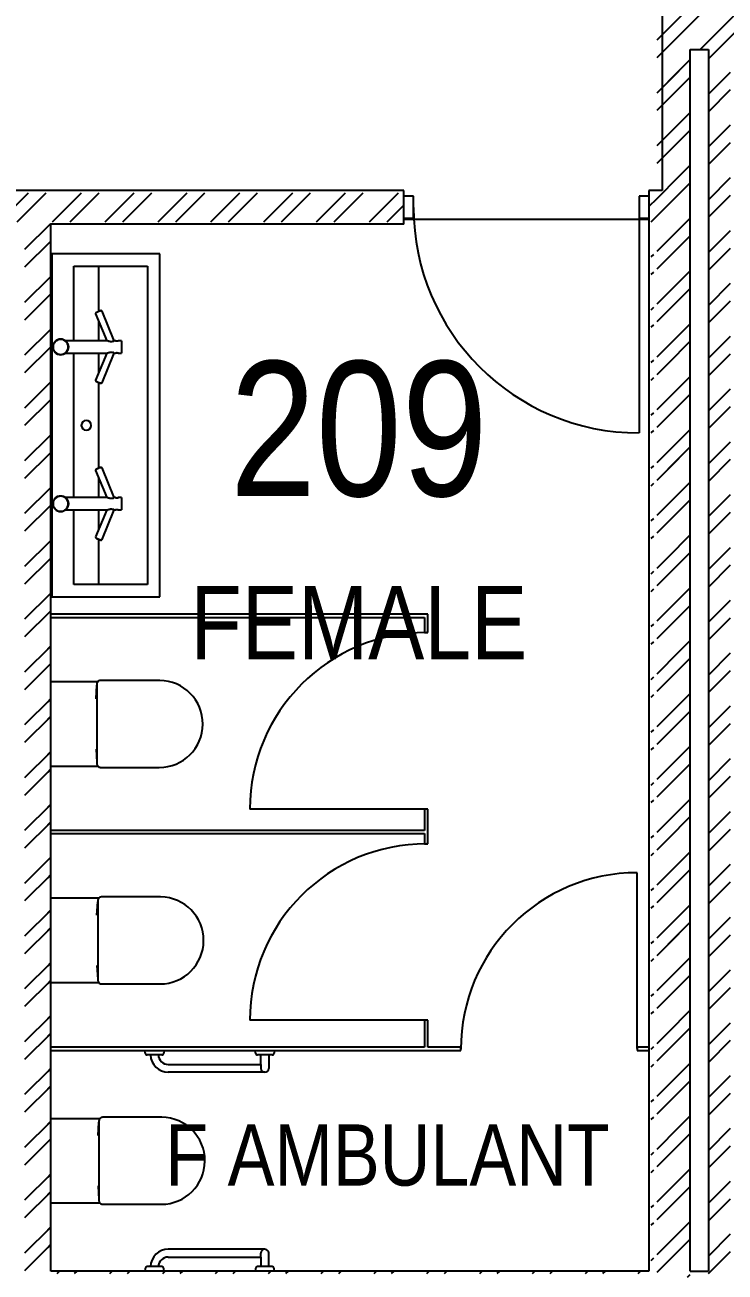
# Model space of a CAD drawing. Extents: x 6433 to 75181, y -2986 to 56414.
# Drawn here: x 33124 to 35980, y 2035 to 7124 of the extents above; entities that cross this region are included whole.
import ezdxf

# ---------------------------------------------------------------- set-up
doc = ezdxf.new("R2010")
doc.units = 0
doc.header["$MEASUREMENT"] = 0
for name, color, linetype in [('A-Door', 160, 'CONTINUOUS'), ('A-Hatch__Brick', 2, 'CONTINUOUS'), ('A-Text__Primary Room', 6, 'CONTINUOUS'), ('A-Wall__Brick', 6, 'CONTINUOUS'), ('A-Wall__Partition', 252, 'CONTINUOUS'), ('H-Fixtures__Sanitary', 2, 'CONTINUOUS'), ('H-Fixtures__Sink', 4, 'CONTINUOUS')]:
    doc.layers.add(name, color=color, linetype=linetype)
doc.styles.add('Arial Narrow', font='ARIALN.TTF', dxfattribs={"height": 750})
pattern_1 = [(45, (8381.06, 65736.02), (-107.76307, 107.76307), []), (45, (8452.9, 65736.02), (-107.76307, 107.76307), [])]

msp = doc.modelspace()

# ---------------------------------------------------------------- hatches: boundary and pattern name
at = {"layer": 'A-Hatch__Brick'}
h = msp.add_hatch(dxfattribs=at)
h.set_pattern_fill('ANSI32', color=256, scale=16, style=0)
h.set_pattern_definition(pattern_1)
h.paths.add_polyline_path([(39562.8, 7039.5), (39562.8, 7223.9), (35702.8, 7223.9), (35702.8, 7023.9), (39562.8, 7023.9)])
h = msp.add_hatch(dxfattribs=at)
h.set_pattern_fill('ANSI32', color=256, scale=16, style=0)
h.set_pattern_definition(pattern_1)
h.paths.add_polyline_path([(35792.8, 2013.9), (35792.8, 7023.9), (35702.8, 7023.9), (35702.8, 1923.9), (35792.8, 1923.9), (35792.8, 2013.2)])
h = msp.add_hatch(dxfattribs=at)
h.set_pattern_fill('ANSI32', color=256, scale=16, style=0)
h.set_pattern_definition(pattern_1)
h.paths.add_polyline_path([(35837.8, 2013.9), (35837.8, 7023.9), (35747.8, 7023.9), (35747.8, 2013.9), (35822.6, 2013.9)])
h = msp.add_hatch(dxfattribs=at)
h.set_pattern_fill('ANSI32', color=256, scale=16, style=0)
h.set_pattern_definition(pattern_1)
h.paths.add_polyline_path([(36002.8, 2013.9), (36002.8, 7023.9), (35912.8, 7023.9), (35912.8, 2013.9)])
h = msp.add_hatch(dxfattribs=at)
h.set_pattern_fill('ANSI32', color=256, scale=16, style=0)
h.set_pattern_definition(pattern_1)
h.paths.add_polyline_path([(36002.8, 3018.5), (36002.8, 7023.9), (35912.8, 7023.9), (35912.8, 1923.9), (36002.8, 1923.9), (36002.8, 2767.2)])
h = msp.add_hatch(dxfattribs=at)
h.set_pattern_fill('ANSI32', color=256, scale=16, style=0)
h.set_pattern_definition(pattern_1)
h.paths.add_polyline_path([(35702.8, 6320.9), (35702.8, 6438.9), (35669.5, 6438.9), (35669.5, 6320.9), (35689.5, 6320.9)])
h.paths.add_polyline_path([(34669.5, 6438.9), (31471.5, 6438.9), (31471.5, 6320.9), (34669.5, 6320.9)])
h.paths.add_polyline_path([(30471.5, 6320.9), (30471.5, 6438.9), (30441.8, 6438.9), (30441.8, 6320.9), (30462.8, 6320.9)])
h = msp.add_hatch(dxfattribs=at)
h.set_pattern_fill('ANSI32', color=256, scale=16, style=0)
h.set_pattern_definition(pattern_1)
h.paths.add_polyline_path([(33229.3, 2028.9), (33229.3, 6320.9), (33124.3, 6320.9), (33124.3, 2028.9), (33217.8, 2028.9)])
h = msp.add_hatch(dxfattribs=at)
h.set_pattern_fill('ANSI32', color=256, scale=16, style=0)
h.set_pattern_definition(pattern_1)
h.paths.add_polyline_path([(35689.5, 2028.9), (35689.5, 6320.9), (35679.5, 6320.9), (35679.5, 2028.9)])
h = msp.add_hatch(dxfattribs=at)
h.set_pattern_fill('ANSI32', color=256, scale=16, style=0)
h.set_pattern_definition(pattern_1)
h.paths.add_polyline_path([(33227.8, 4719), (33217.8, 4719), (33217.8, 2038.9), (33227.8, 2038.9), (33227.8, 4706)])
h = msp.add_hatch(dxfattribs=at)
h.set_pattern_fill('ANSI32', color=256, scale=16, style=0)
h.set_pattern_definition(pattern_1)
h.paths.add_polyline_path([(35679.5, 2038.9), (33217.8, 2038.9), (33217.8, 2028.9), (35679.5, 2028.9)])

# ---------------------------------------------------------------- linework, layer by layer
at = {"layer": 'A-Door'}
for p, q in [((34709.5, 6424.9), (34669.5, 6424.9)), ((34709.5, 6334.9), (34709.5, 6424.9)), ((35669.5, 6424.9), (35629.5, 6424.9)), ((35629.5, 6424.9), (35629.5, 6334.9)), ((35629.5, 6378.9), (35629.5, 5458.9)), ((34669.5, 6334.9), (34709.5, 6334.9)), ((35629.5, 6334.9), (35669.5, 6334.9)), ((34759.8, 3924.2), (34041.7, 3924.2)), ((35622.3, 2946.4), (35622.3, 3664.5)), ((34759.8, 3062.4), (34041.7, 3062.4))]:
    msp.add_line(p, q, dxfattribs=at)
at = {"layer": 'A-Door', "color": 252}
msp.add_line((35669.5, 6329.9), (34669.5, 6329.9), dxfattribs=at)
for centre, radius, start, end in [((35629.5, 6378.9), 920, 180, 270), ((34761.7, 3924.2), 720, 90, 180), ((34761.7, 3062.4), 720, 90, 180), ((35622.3, 2944.5), 720, 90, 180)]:
    msp.add_arc(centre, radius, start, end, dxfattribs=at)
at = {"layer": 'A-Wall__Brick'}
for p, q in [((35723.8, 7223.9), (35723.8, 6448.9)), ((35837.8, 7023.9), (35912.8, 7023.9)), ((35837.8, 2038.9), (35837.8, 7023.9)), ((35912.8, 7023.9), (35912.8, 2038.9)), ((34669.5, 6448.9), (31471.5, 6448.9)), ((34669.5, 6438.9), (34669.5, 6448.9)), ((34669.5, 6310.9), (34669.5, 6438.9)), ((35669.5, 6448.9), (35669.5, 6438.9)), ((35723.8, 6448.9), (35669.5, 6448.9)), ((35669.5, 6438.9), (35669.5, 6320.9)), ((33229.3, 3824.2), (33229.3, 6310.9)), ((34669.5, 6310.9), (33229.3, 6310.9)), ((35669.5, 6320.9), (35669.5, 2951.9)), ((33229.3, 2951.9), (33229.3, 3824.2)), ((33229.3, 2038.9), (33229.3, 2951.9)), ((35669.5, 2951.9), (35669.5, 2038.9)), ((35669.5, 2038.9), (33229.3, 2038.9)), ((35837.8, 2038.9), (35912.8, 2038.9))]:
    msp.add_line(p, q, dxfattribs=at)
at = {"layer": 'A-Wall__Partition'}
for p, q in [((34767.3, 4719), (33229.3, 4719)), ((33229.3, 4706), (34754.3, 4706)), ((34754.3, 4706), (34754.3, 4644.2)), ((34767.3, 4644.2), (34767.3, 4719)), ((34754.3, 4644.2), (34767.3, 4644.2)), ((34767.3, 3924.2), (34754.3, 3924.2)), ((34754.3, 3924.2), (34754.3, 3837.2)), ((34767.3, 3782.4), (34767.3, 3924.2)), ((34754.3, 3837.2), (33229.3, 3837.2)), ((33229.3, 3824.2), (34754.3, 3824.2)), ((34754.3, 3824.2), (34754.3, 3782.4)), ((34754.3, 3782.4), (34767.3, 3782.4)), ((34767.3, 3062.4), (34754.3, 3062.4)), ((34754.3, 3062.4), (34754.3, 2951.9)), ((34767.3, 2951.9), (34767.3, 3062.4)), ((34754.3, 2951.9), (33229.3, 2951.9)), ((34902.3, 2951.9), (34767.3, 2951.9)), ((34902.3, 2938.9), (34902.3, 2951.9)), ((35669.5, 2951.9), (35622.3, 2951.9)), ((35622.3, 2951.9), (35622.3, 2938.9)), ((33229.3, 2938.9), (34902.3, 2938.9)), ((35622.3, 2938.9), (35669.5, 2938.9))]:
    msp.add_line(p, q, dxfattribs=at)
at = {"layer": 'H-Fixtures__Sanitary'}
for p, q in [((33421.1, 4443.3), (33229.3, 4443.3)), ((33414.6, 4374.5), (33417.9, 4429.1)), ((33417.9, 4434.1), (33417.9, 4109.1)), ((33674.3, 4449.1), (33432.9, 4449.1)), ((33414.6, 4168.6), (33417.9, 4114.1)), ((33229.3, 4099.8), (33421.1, 4099.8)), ((33432.9, 4094.1), (33672.2, 4094.1)), ((33677.8, 3565.5), (33436.4, 3565.5)), ((33424.6, 3559.8), (33229.3, 3559.8)), ((33418.1, 3491), (33421.4, 3545.5)), ((33421.4, 3550.5), (33421.4, 3225.5)), ((33418.1, 3285.1), (33421.4, 3230.5)), ((33229.3, 3216.3), (33424.6, 3216.3)), ((33436.4, 3210.5), (33675.7, 3210.5)), ((33614.6, 2928.5), (33613.5, 2938.9)), ((33636.8, 2920.9), (33623.1, 2920.9)), ((33668.9, 2920.9), (33636.8, 2920.9)), ((33682.6, 2920.9), (33668.9, 2920.9)), ((33692.1, 2938.9), (33691.1, 2928.5)), ((34064.6, 2928.5), (34063.5, 2938.9)), ((34086.8, 2920.9), (34073.1, 2920.9)), ((34086.8, 2881.9), (34086.8, 2920.9)), ((34118.8, 2920.9), (34086.8, 2920.9)), ((34132.6, 2920.9), (34118.8, 2920.9)), ((34118.8, 2920.9), (34118.8, 2865.9)), ((34142.1, 2938.9), (34141.1, 2928.5)), ((33708.8, 2881.9), (34086.8, 2881.9)), ((34086.8, 2881.9), (34086.8, 2865.9)), ((34086.8, 2881.9), (34086.8, 2865.9)), ((34102.8, 2849.9), (33708.8, 2849.9)), ((33429.6, 2660.6), (33232.8, 2660.6)), ((33423.1, 2591.8), (33426.4, 2646.4)), ((33426.4, 2651.4), (33426.4, 2326.4)), ((33682.8, 2666.4), (33441.4, 2666.4)), ((33423.1, 2386), (33426.4, 2331.4)), ((33232.8, 2317.1), (33429.6, 2317.1)), ((33441.4, 2311.4), (33680.7, 2311.4)), ((34102.8, 2127.9), (33708.8, 2127.9)), ((33708.8, 2095.9), (34086.8, 2095.9)), ((34086.8, 2095.9), (34086.8, 2111.9)), ((34086.8, 2095.9), (34086.8, 2111.9)), ((34086.8, 2095.9), (34086.8, 2056.9)), ((34118.8, 2056.9), (34118.8, 2111.9)), ((33614.6, 2049.3), (33613.5, 2038.9)), ((33636.8, 2056.9), (33623.1, 2056.9)), ((33668.9, 2056.9), (33636.8, 2056.9)), ((33682.6, 2056.9), (33668.9, 2056.9)), ((33692.1, 2038.9), (33691.1, 2049.3)), ((34064.6, 2049.3), (34063.5, 2038.9)), ((34086.8, 2056.9), (34073.1, 2056.9)), ((34118.8, 2056.9), (34086.8, 2056.9)), ((34132.6, 2056.9), (34118.8, 2056.9)), ((34142.1, 2038.9), (34141.1, 2049.3))]:
    msp.add_line(p, q, dxfattribs=at)
for centre, radius, start, end in [((33432.9, 4434.1), 15, 133.2406, 180), ((33432.9, 4434.1), 15, 90, 141.8647), ((33672.3, 4271.6), 177.5, 269.9664, 89.3477), ((33432.9, 4109.1), 15, 180, 225.156), ((33432.9, 4109.1), 15, 218.1353, 270), ((33436.4, 3550.5), 15, 90, 141.8647), ((33675.8, 3388), 177.5, 269.9664, 89.3477), ((33436.4, 3550.5), 15, 133.2406, 180), ((33436.4, 3225.5), 15, 180, 225.156), ((33436.4, 3225.5), 15, 218.1353, 270), ((33623.1, 2929.4), 8.5, 186, 270), ((33708.8, 2921.9), 72, 180.7958, 270), ((33708.8, 2921.9), 40, 181.4325, 270), ((33682.6, 2929.4), 8.5, 270, 354), ((34073.1, 2929.4), 8.5, 186, 270), ((34132.6, 2929.4), 8.5, 270, 354), ((34102.8, 2865.9), 16, 180, 270), ((34102.8, 2865.9), 16, 180, 270), ((34102.8, 2865.9), 16, 270, 0), ((33441.4, 2651.4), 15, 133.2406, 180), ((33441.4, 2651.4), 15, 90, 141.8647), ((33680.8, 2488.9), 177.5, 269.9664, 89.3477), ((33441.4, 2326.4), 15, 180, 225.156), ((33441.4, 2326.4), 15, 218.1353, 270), ((33708.8, 2055.9), 72, 90, 179.2042), ((33708.8, 2055.9), 40, 90, 178.5675), ((34102.8, 2111.9), 16, 90, 180), ((34102.8, 2111.9), 16, 90, 180), ((34102.8, 2111.9), 16, 0, 90), ((33623.1, 2048.4), 8.5, 90, 174), ((33682.6, 2048.4), 8.5, 6, 90), ((34073.1, 2048.4), 8.5, 90, 174), ((34132.6, 2048.4), 8.5, 6, 90)]:
    msp.add_arc(centre, radius, start, end, dxfattribs=at)
at = {"layer": 'H-Fixtures__Sink'}
for p, q in [((33674.3, 6189.9), (33234.1, 6189.9)), ((33234.3, 6189.9), (33234.3, 4789.9)), ((33674.3, 4789.9), (33674.3, 6189.9)), ((33324.3, 6139.9), (33624.3, 6139.9)), ((33324.3, 5835.3), (33324.3, 6139.9)), ((33424.3, 6139.9), (33424.3, 5953.9)), ((33624.3, 6139.9), (33624.3, 4839.9)), ((33438.4, 5956.4), (33437.2, 5957.5)), ((33488.7, 5835.3), (33438.7, 5956.1)), ((33412.3, 5947.2), (33412.2, 5945.6)), ((33412.3, 5945.2), (33457.9, 5835)), ((33424.3, 5916.4), (33424.3, 5834.8)), ((33458.2, 5835.3), (33288.8, 5835.3)), ((33494.1, 5835.3), (33488.7, 5835.3)), ((33494.1, 5835.3), (33494.1, 5832.2)), ((33494.1, 5834.9), (33494.1, 5835.3)), ((33504.9, 5833.3), (33494.1, 5833.3)), ((33494.1, 5833.3), (33494.1, 5832.8)), ((33494.1, 5832.5), (33494.1, 5833.3)), ((33518.3, 5835.3), (33504.9, 5835.3)), ((33504.9, 5832.2), (33504.9, 5835.3)), ((33504.9, 5835.3), (33504.9, 5834.9)), ((33504.9, 5832.8), (33504.9, 5833.3)), ((33504.9, 5833.3), (33504.9, 5832.5)), ((33518.3, 5834.4), (33518.3, 5835.3)), ((33518.3, 5835.3), (33518.3, 5784.5)), ((33288.8, 5784.5), (33458.2, 5784.5)), ((33324.3, 5195.3), (33324.3, 5782.9)), ((33457.9, 5784.7), (33412.3, 5674.6)), ((33424.3, 5782.9), (33424.3, 5703.5)), ((33438.7, 5663.7), (33488.7, 5784.5)), ((33488.7, 5784.5), (33494.1, 5784.5)), ((33494.1, 5787.5), (33494.1, 5784.5)), ((33494.1, 5786.5), (33494.1, 5787.3)), ((33494.1, 5787), (33494.1, 5786.5)), ((33494.1, 5786.5), (33504.9, 5786.5)), ((33494.1, 5784.5), (33494.1, 5784.8)), ((33504.9, 5784.5), (33504.9, 5787.5)), ((33504.9, 5787.3), (33504.9, 5786.5)), ((33504.9, 5786.5), (33504.9, 5787)), ((33504.9, 5784.8), (33504.9, 5784.5)), ((33504.9, 5784.5), (33518.3, 5784.5)), ((33518.3, 5784.5), (33518.3, 5785.3)), ((33412.2, 5674.2), (33412.3, 5672.6)), ((33424.3, 5665.9), (33424.3, 5313.9)), ((33437.2, 5662.3), (33438.4, 5663.3)), ((33412.3, 5307.2), (33412.2, 5305.6)), ((33412.3, 5305.2), (33457.9, 5195)), ((33438.4, 5316.4), (33437.2, 5317.5)), ((33488.7, 5195.3), (33438.7, 5316.1)), ((33424.3, 5276.3), (33424.3, 5194.8)), ((33458.2, 5195.3), (33288.8, 5195.3)), ((33494.1, 5195.3), (33488.7, 5195.3)), ((33494.1, 5195.3), (33494.1, 5192.2)), ((33494.1, 5194.9), (33494.1, 5195.3)), ((33504.9, 5193.3), (33494.1, 5193.3)), ((33494.1, 5193.3), (33494.1, 5192.8)), ((33494.1, 5192.5), (33494.1, 5193.3)), ((33518.3, 5195.3), (33504.9, 5195.3)), ((33504.9, 5192.2), (33504.9, 5195.3)), ((33504.9, 5195.3), (33504.9, 5194.9)), ((33504.9, 5192.8), (33504.9, 5193.3)), ((33504.9, 5193.3), (33504.9, 5192.5)), ((33518.3, 5195.3), (33518.3, 5144.5)), ((33518.3, 5194.4), (33518.3, 5195.3)), ((33288.8, 5144.5), (33458.2, 5144.5)), ((33324.3, 4839.9), (33324.3, 5144.5)), ((33457.9, 5144.7), (33412.3, 5034.6)), ((33424.3, 5145), (33424.3, 5063.3)), ((33438.7, 5023.7), (33488.7, 5144.5)), ((33488.7, 5144.5), (33494.1, 5144.5)), ((33494.1, 5147.5), (33494.1, 5144.5)), ((33494.1, 5146.5), (33494.1, 5147.3)), ((33494.1, 5147), (33494.1, 5146.5)), ((33494.1, 5146.5), (33504.9, 5146.5)), ((33494.1, 5144.5), (33494.1, 5144.8)), ((33504.9, 5144.5), (33504.9, 5147.5)), ((33504.9, 5147.3), (33504.9, 5146.5)), ((33504.9, 5146.5), (33504.9, 5147)), ((33504.9, 5144.8), (33504.9, 5144.5)), ((33504.9, 5144.5), (33518.3, 5144.5)), ((33518.3, 5144.5), (33518.3, 5145.3)), ((33412.2, 5034.2), (33412.3, 5032.6)), ((33424.3, 5025.9), (33424.3, 4839.9)), ((33437.2, 5022.3), (33438.4, 5023.3)), ((33624.3, 4839.9), (33324.3, 4839.9)), ((33234.3, 4789.9), (33674.3, 4789.9))]:
    msp.add_line(p, q, dxfattribs=at)
for centre, radius, start, end in [((33269.8, 5809.9), 31.7, 90, 270), ((33269.8, 5809.9), 30.8, 90, 270), ((33269.8, 5809.9), 31.7, 270, 90), ((33269.8, 5809.9), 30.8, 270, 90), ((33374.3, 5489.9), 20, 90, 270), ((33374.3, 5489.9), 20, 270, 90), ((33269.8, 5169.9), 31.7, 90, 270), ((33269.8, 5169.9), 30.8, 90, 270), ((33269.8, 5169.9), 31.7, 270, 90), ((33269.8, 5169.9), 30.8, 270, 90)]:
    msp.add_arc(centre, radius, start, end, dxfattribs=at)
for centre, major_axis, start_param, end_param in [((33424.9, 5952), (-12.5, -5.2), 3.041719, 6.183311), ((33424.9, 5667.8), (-12.5, 5.2), 6.12126, 6.383059), ((33424.9, 5667.8), (-12.5, 5.2), 0.099874, 3.241467), ((33424.9, 5312), (12.5, 5.2), 6.183311, 9.324904), ((33424.9, 5312), (12.5, 5.2), 3.041719, 3.303518), ((33424.9, 5027.8), (12.5, -5.2), 3.241467, 6.383059)]:
    msp.add_ellipse(centre, major_axis=major_axis, ratio=0.241922, start_param=start_param, end_param=end_param, dxfattribs=at)
for points in [[(33438.7, 5955.7), (33438.7, 5956.2), (33438.2, 5956.8), (33435.8, 5957.1), (33432.2, 5956.5), (33427.8, 5955.3), (33423.1, 5953.5), (33418.7, 5951.3), (33415.1, 5949.1), (33412.8, 5947), (33412.2, 5945.9), (33412.2, 5945.5)], [(33487.5, 5785.4), (33487.2, 5785.6), (33486.4, 5786.1), (33485.4, 5786.7), (33484.8, 5787)], [(33412.2, 5674.3), (33412.2, 5673.8), (33412.8, 5672.8), (33415.1, 5670.7), (33418.7, 5668.5), (33423.1, 5666.3), (33427.8, 5664.5), (33432.2, 5663.2), (33435.8, 5662.7), (33438.2, 5662.9), (33438.7, 5663.6), (33438.7, 5664)], [(33438.7, 5315.7), (33438.7, 5316.2), (33438.2, 5316.8), (33435.8, 5317.1), (33432.2, 5316.5), (33427.8, 5315.3), (33423.1, 5313.5), (33418.7, 5311.3), (33415.1, 5309.1), (33412.8, 5307), (33412.2, 5305.9), (33412.2, 5305.5)], [(33487.5, 5145.4), (33487.2, 5145.6), (33486.4, 5146.1), (33485.4, 5146.7), (33484.8, 5147)], [(33412.2, 5034.3), (33412.2, 5033.8), (33412.8, 5032.8), (33415.1, 5030.7), (33418.7, 5028.5), (33423.1, 5026.3), (33427.8, 5024.5), (33432.2, 5023.2), (33435.8, 5022.7), (33438.2, 5022.9), (33438.7, 5023.6), (33438.7, 5024)]]:
    msp.add_open_spline(points, degree=3, dxfattribs=at)
for points, knots in [([(33288.8, 5835.3), (33289, 5835.3), (33289.3, 5835.1), (33290, 5834.5), (33290.4, 5834), (33290.8, 5833.7), (33291.2, 5833.3), (33291.8, 5832.7), (33292.7, 5831.8), (33293.6, 5830.9), (33294.2, 5830.2), (33294.6, 5829.7), (33294.8, 5829.4), (33295, 5829.1), (33295.4, 5828.6), (33296, 5827.8), (33296.9, 5826.5), (33297.7, 5825.1), (33298.3, 5823.9), (33298.7, 5823), (33299.1, 5822), (33299.6, 5820.7), (33300.2, 5819), (33300.8, 5816.8), (33301.3, 5813.8), (33301.5, 5810.7), (33301.4, 5807.5), (33301.2, 5805.2), (33300.8, 5803), (33300.2, 5800.8), (33299.6, 5799.1), (33299.2, 5797.9), (33298.9, 5797.3), (33298.7, 5796.7), (33298.4, 5796.1), (33298, 5795.2), (33297.4, 5794.1), (33296.6, 5792.9), (33295.8, 5791.8), (33295.2, 5791), (33294.9, 5790.4), (33294.6, 5790.1), (33293.9, 5789.2), (33292.7, 5787.9), (33291.5, 5786.8), (33290.9, 5786.3), (33290.8, 5786.1), (33290.5, 5785.8), (33289.9, 5785.2), (33289.3, 5784.6), (33288.9, 5784.5), (33288.8, 5784.5)], [0, 0, 0, 0, 0.055556, 0.083333, 0.097222, 0.111111, 0.125, 0.138889, 0.166667, 0.194444, 0.208333, 0.215278, 0.222222, 0.229167, 0.236111, 0.25, 0.277778, 0.305556, 0.319444, 0.333333, 0.347222, 0.361111, 0.388889, 0.416667, 0.444444, 0.5, 0.527778, 0.555556, 0.583333, 0.611111, 0.638889, 0.652778, 0.659722, 0.666667, 0.677083, 0.6875, 0.708333, 0.729167, 0.75, 0.770833, 0.776042, 0.78125, 0.791667, 0.833333, 0.875, 0.885417, 0.890625, 0.895833, 0.916667, 0.958333, 1, 1, 1, 1]), ([(33488.7, 5835.3), (33488.6, 5835.3), (33488.2, 5835), (33487.1, 5834.3), (33486.3, 5833.8), (33485.8, 5833.5), (33485.3, 5833.3), (33484.7, 5833), (33484, 5832.6), (33483.1, 5832.2), (33482, 5831.9), (33480.9, 5831.6), (33479.7, 5831.3), (33478.6, 5831.1), (33477.8, 5831.1), (33477, 5831), (33475.9, 5831), (33474.6, 5831.1), (33473.6, 5831.2), (33472.7, 5831.4), (33472.1, 5831.5), (33471.5, 5831.6), (33470.7, 5831.7), (33469.8, 5832), (33468.6, 5832.3), (33467.5, 5832.6), (33466.5, 5832.9), (33465.1, 5833.3), (33463.5, 5833.8), (33462, 5834.3), (33460.9, 5834.6), (33460.2, 5834.9), (33459.6, 5835), (33458.9, 5835.2), (33458.4, 5835.3), (33458.2, 5835.3)], [0, 0, 0, 0, 0.111111, 0.166667, 0.194444, 0.222222, 0.236111, 0.25, 0.277778, 0.305556, 0.333333, 0.361111, 0.388889, 0.416667, 0.430556, 0.444444, 0.472222, 0.5, 0.527778, 0.541667, 0.555556, 0.569444, 0.583333, 0.611111, 0.638889, 0.666667, 0.694444, 0.722222, 0.777778, 0.833333, 0.861111, 0.888889, 0.916667, 0.944444, 1, 1, 1, 1]), ([(33484.8, 5832.8), (33484.9, 5832.9), (33485.5, 5833.1), (33486.4, 5833.6), (33487.1, 5834.1), (33487.4, 5834.3), (33487.5, 5834.4)], [0.7777778, 0.7777778, 0.7777778, 0.7777778, 0.7916667, 0.8333333, 0.875, 0.8888889, 0.8888889, 0.8888889, 0.8888889]), ([(33504.9, 5834.9), (33504.9, 5834.8), (33504.7, 5834.5), (33504, 5834.1), (33503.4, 5833.9), (33503.1, 5833.7), (33502.7, 5833.6), (33502.4, 5833.5), (33502.1, 5833.4), (33501.9, 5833.3), (33501.3, 5833.2), (33500.8, 5833.1), (33500.3, 5833.1), (33499.9, 5833.1), (33499.5, 5833.1), (33499, 5833.1), (33498.3, 5833.1), (33497.7, 5833.2), (33497.2, 5833.3), (33496.9, 5833.4), (33496.6, 5833.5), (33496.3, 5833.6), (33495.9, 5833.7), (33495.6, 5833.9), (33495.2, 5834), (33494.8, 5834.3), (33494.3, 5834.6), (33494.2, 5834.8), (33494.1, 5834.9)], [0, 0, 0, 0, 0.111111, 0.222222, 0.25, 0.277778, 0.305556, 0.333333, 0.347222, 0.361111, 0.388889, 0.444444, 0.458333, 0.472222, 0.5, 0.527778, 0.555556, 0.611111, 0.638889, 0.652778, 0.666667, 0.694444, 0.722222, 0.75, 0.777778, 0.833333, 0.888889, 1, 1, 1, 1]), ([(33458.2, 5784.5), (33458.4, 5784.5), (33458.9, 5784.5), (33459.6, 5784.7), (33460.2, 5784.9), (33460.9, 5785.1), (33462, 5785.5), (33463.5, 5785.9), (33465.1, 5786.5), (33466.5, 5786.9), (33467.5, 5787.2), (33468.6, 5787.5), (33469.8, 5787.8), (33470.7, 5788), (33471.5, 5788.2), (33472.1, 5788.3), (33472.7, 5788.4), (33473.6, 5788.5), (33474.6, 5788.7), (33475.9, 5788.8), (33477, 5788.8), (33477.8, 5788.7), (33478.6, 5788.6), (33479.7, 5788.5), (33480.9, 5788.2), (33482, 5787.9), (33483.1, 5787.5), (33484, 5787.1), (33484.7, 5786.8), (33485.3, 5786.5), (33485.8, 5786.2), (33486.3, 5785.9), (33487.1, 5785.4), (33488.2, 5784.8), (33488.6, 5784.5), (33488.7, 5784.5)], [0, 0, 0, 0, 0.055556, 0.083333, 0.111111, 0.138889, 0.166667, 0.222222, 0.277778, 0.305556, 0.333333, 0.361111, 0.388889, 0.416667, 0.430556, 0.444444, 0.458333, 0.472222, 0.5, 0.527778, 0.555556, 0.569444, 0.583333, 0.611111, 0.638889, 0.666667, 0.694444, 0.722222, 0.75, 0.763889, 0.777778, 0.805556, 0.833333, 0.888889, 1, 1, 1, 1]), ([(33494.1, 5784.8), (33494.2, 5785), (33494.4, 5785.2), (33495, 5785.6), (33495.6, 5785.9), (33495.9, 5786), (33496.3, 5786.2), (33496.6, 5786.3), (33496.9, 5786.4), (33497.2, 5786.4), (33497.7, 5786.5), (33498.3, 5786.6), (33498.7, 5786.7), (33499.1, 5786.7), (33499.5, 5786.7), (33500, 5786.7), (33500.7, 5786.6), (33501.3, 5786.5), (33501.9, 5786.4), (33502.1, 5786.4), (33502.4, 5786.3), (33502.7, 5786.2), (33503.1, 5786), (33503.4, 5785.9), (33503.8, 5785.7), (33504.2, 5785.5), (33504.7, 5785.2), (33504.9, 5785), (33504.9, 5784.8)], [0, 0, 0, 0, 0.111111, 0.222222, 0.25, 0.277778, 0.305556, 0.333333, 0.347222, 0.361111, 0.388889, 0.444444, 0.458333, 0.472222, 0.5, 0.527778, 0.555556, 0.611111, 0.638889, 0.652778, 0.666667, 0.694444, 0.722222, 0.75, 0.777778, 0.833333, 0.888889, 1, 1, 1, 1]), ([(33288.8, 5195.3), (33289, 5195.3), (33289.3, 5195.1), (33290, 5194.5), (33290.4, 5194), (33290.8, 5193.7), (33291.2, 5193.3), (33291.8, 5192.7), (33292.7, 5191.8), (33293.6, 5190.9), (33294.2, 5190.2), (33294.6, 5189.7), (33294.8, 5189.4), (33295.1, 5189.1), (33295.4, 5188.6), (33296, 5187.7), (33296.9, 5186.5), (33297.7, 5185.1), (33298.3, 5183.9), (33298.7, 5183), (33299.1, 5182), (33299.6, 5180.7), (33300.2, 5179), (33300.8, 5176.8), (33301.4, 5173.8), (33301.5, 5170.7), (33301.4, 5167.5), (33301.2, 5165.2), (33300.8, 5163), (33300.2, 5160.8), (33299.6, 5159.1), (33299.2, 5157.9), (33298.9, 5157.3), (33298.7, 5156.7), (33298.4, 5156.1), (33298, 5155.2), (33297.4, 5154.1), (33296.6, 5152.9), (33295.8, 5151.8), (33295.2, 5151), (33294.9, 5150.4), (33294.6, 5150.1), (33293.9, 5149.2), (33292.7, 5147.9), (33291.5, 5146.8), (33290.9, 5146.3), (33290.8, 5146.1), (33290.5, 5145.8), (33289.9, 5145.2), (33289.3, 5144.6), (33288.9, 5144.5), (33288.8, 5144.5)], [0, 0, 0, 0, 0.055556, 0.083333, 0.097222, 0.111111, 0.125, 0.138889, 0.166667, 0.194444, 0.208333, 0.215278, 0.222222, 0.229167, 0.236111, 0.25, 0.277778, 0.305556, 0.319444, 0.333333, 0.347222, 0.361111, 0.388889, 0.416667, 0.444444, 0.5, 0.527778, 0.555556, 0.583333, 0.611111, 0.638889, 0.652778, 0.659722, 0.666667, 0.677083, 0.6875, 0.708333, 0.729167, 0.75, 0.770833, 0.776042, 0.78125, 0.791667, 0.833333, 0.875, 0.885417, 0.890625, 0.895833, 0.916667, 0.958333, 1, 1, 1, 1]), ([(33488.7, 5195.3), (33488.6, 5195.3), (33488.2, 5195), (33487.1, 5194.3), (33486.3, 5193.8), (33485.8, 5193.5), (33485.3, 5193.3), (33484.7, 5193), (33484, 5192.6), (33483.1, 5192.2), (33482, 5191.9), (33480.9, 5191.6), (33479.7, 5191.3), (33478.6, 5191.1), (33477.8, 5191.1), (33477, 5191), (33475.9, 5191), (33474.6, 5191.1), (33473.6, 5191.2), (33472.7, 5191.4), (33472.1, 5191.5), (33471.5, 5191.6), (33470.7, 5191.7), (33469.8, 5192), (33468.6, 5192.3), (33467.5, 5192.6), (33466.5, 5192.9), (33465.1, 5193.3), (33463.5, 5193.8), (33462, 5194.3), (33460.9, 5194.6), (33460.2, 5194.9), (33459.6, 5195), (33458.9, 5195.2), (33458.4, 5195.3), (33458.2, 5195.3)], [0, 0, 0, 0, 0.111111, 0.166667, 0.194444, 0.222222, 0.236111, 0.25, 0.277778, 0.305556, 0.333333, 0.361111, 0.388889, 0.416667, 0.430556, 0.444444, 0.472222, 0.5, 0.527778, 0.541667, 0.555556, 0.569444, 0.583333, 0.611111, 0.638889, 0.666667, 0.694444, 0.722222, 0.777778, 0.833333, 0.861111, 0.888889, 0.916667, 0.944444, 1, 1, 1, 1]), ([(33484.8, 5192.8), (33484.9, 5192.9), (33485.5, 5193.1), (33486.4, 5193.6), (33487.1, 5194.1), (33487.4, 5194.3), (33487.5, 5194.4)], [0.7777778, 0.7777778, 0.7777778, 0.7777778, 0.7916667, 0.8333333, 0.875, 0.8888889, 0.8888889, 0.8888889, 0.8888889]), ([(33504.9, 5194.9), (33504.9, 5194.8), (33504.7, 5194.5), (33504, 5194.1), (33503.4, 5193.9), (33503.1, 5193.7), (33502.7, 5193.6), (33502.4, 5193.5), (33502.1, 5193.4), (33501.9, 5193.3), (33501.3, 5193.2), (33500.8, 5193.1), (33500.3, 5193.1), (33499.9, 5193.1), (33499.5, 5193.1), (33499, 5193.1), (33498.3, 5193.1), (33497.7, 5193.2), (33497.2, 5193.3), (33496.9, 5193.4), (33496.6, 5193.5), (33496.3, 5193.6), (33495.9, 5193.7), (33495.6, 5193.9), (33495.2, 5194), (33494.8, 5194.3), (33494.3, 5194.6), (33494.2, 5194.8), (33494.1, 5194.9)], [0, 0, 0, 0, 0.111111, 0.222222, 0.25, 0.277778, 0.305556, 0.333333, 0.347222, 0.361111, 0.388889, 0.444444, 0.458333, 0.472222, 0.5, 0.527778, 0.555556, 0.611111, 0.638889, 0.652778, 0.666667, 0.694444, 0.722222, 0.75, 0.777778, 0.833333, 0.888889, 1, 1, 1, 1]), ([(33458.2, 5144.5), (33458.4, 5144.5), (33458.9, 5144.5), (33459.6, 5144.7), (33460.2, 5144.9), (33460.9, 5145.1), (33462, 5145.5), (33463.5, 5145.9), (33465.1, 5146.5), (33466.5, 5146.9), (33467.5, 5147.2), (33468.6, 5147.5), (33469.8, 5147.8), (33470.7, 5148), (33471.5, 5148.2), (33472.1, 5148.3), (33472.7, 5148.4), (33473.6, 5148.5), (33474.6, 5148.7), (33475.9, 5148.8), (33477, 5148.8), (33477.8, 5148.7), (33478.6, 5148.6), (33479.7, 5148.5), (33480.9, 5148.2), (33482, 5147.9), (33483.1, 5147.5), (33484, 5147.1), (33484.7, 5146.8), (33485.3, 5146.5), (33485.8, 5146.2), (33486.3, 5145.9), (33487.1, 5145.4), (33488.2, 5144.8), (33488.6, 5144.5), (33488.7, 5144.5)], [0, 0, 0, 0, 0.055556, 0.083333, 0.111111, 0.138889, 0.166667, 0.222222, 0.277778, 0.305556, 0.333333, 0.361111, 0.388889, 0.416667, 0.430556, 0.444444, 0.458333, 0.472222, 0.5, 0.527778, 0.555556, 0.569444, 0.583333, 0.611111, 0.638889, 0.666667, 0.694444, 0.722222, 0.75, 0.763889, 0.777778, 0.805556, 0.833333, 0.888889, 1, 1, 1, 1]), ([(33494.1, 5144.8), (33494.2, 5145), (33494.4, 5145.2), (33495, 5145.6), (33495.6, 5145.9), (33495.9, 5146), (33496.3, 5146.2), (33496.6, 5146.3), (33496.9, 5146.4), (33497.2, 5146.4), (33497.7, 5146.5), (33498.3, 5146.6), (33498.7, 5146.7), (33499.1, 5146.7), (33499.5, 5146.7), (33500, 5146.7), (33500.7, 5146.6), (33501.3, 5146.5), (33501.9, 5146.4), (33502.1, 5146.4), (33502.4, 5146.3), (33502.7, 5146.2), (33503.1, 5146), (33503.4, 5145.9), (33503.8, 5145.7), (33504.2, 5145.5), (33504.7, 5145.2), (33504.9, 5145), (33504.9, 5144.8)], [0, 0, 0, 0, 0.111111, 0.222222, 0.25, 0.277778, 0.305556, 0.333333, 0.347222, 0.361111, 0.388889, 0.444444, 0.458333, 0.472222, 0.5, 0.527778, 0.555556, 0.611111, 0.638889, 0.652778, 0.666667, 0.694444, 0.722222, 0.75, 0.777778, 0.833333, 0.888889, 1, 1, 1, 1])]:
    msp.add_open_spline(points, degree=3, knots=knots, dxfattribs=at)

# ---------------------------------------------------------------- texts
at = {"layer": 'A-Text__Primary Room', "width": 5700.068, "attachment_point": 2, "style": 'Arial Narrow'}
for s, insert, char_height in [('{\\H0.73333x;209}\\P{\\H0.4x;FEMALE}', (34486.4, 5751.6), 750), ('F AMBULANT', (34603.4, 2637.4), 250)]:
    msp.add_mtext(s, dxfattribs=dict(at, insert=insert, char_height=char_height))

doc.saveas('drawing.dxf')
